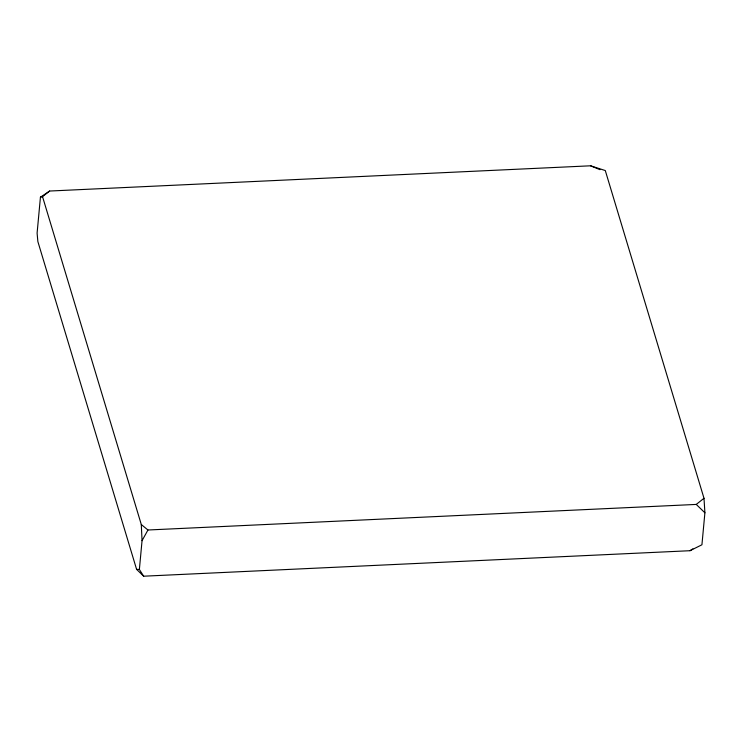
<?xml version="1.0" encoding="UTF-8"?>
<svg xmlns="http://www.w3.org/2000/svg" width="742" height="742" viewBox="0 0 742 742"><rect width="100%" height="100%" fill="white"/><g stroke="black" fill="none" stroke-linecap="round" stroke-linejoin="round"><path stroke-width="1.11" d="M40.43 197.214L37.1 233.109L37.87 241.586L136.602 569.364L143.66 576.2L689.986 550.712L701.932 544.776L704.9 512.796L704 498.281L605.287 170.549L590.549 165.8L49.621 191.037L40.43 197.214L42.535 196.658L49.621 191.037M143.66 576.2L139.375 569.466L142.047 540.677L141.295 524.529L42.535 196.658M142.047 540.677L147.946 530.001L696.256 504.421L704 498.281M689.986 550.712L692.907 548.839M136.602 569.364L139.375 569.466M590.549 165.8L599.99 169.668M141.295 524.529L147.946 530.001M696.256 504.421L704.9 512.796"/></g></svg>
